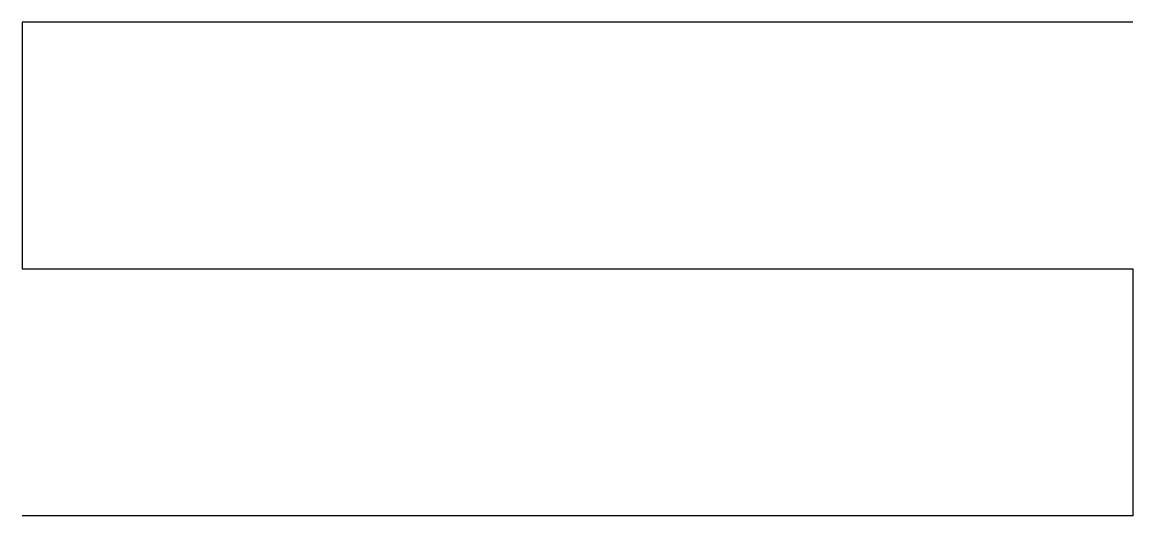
# Model space of a CAD drawing. Header units: millimetres. Extents: x 2686.4 to 2731.4, y 1525.9 to 1545.9.
import ezdxf

# ---------------------------------------------------------------- set-up
doc = ezdxf.new("R2010")
doc.units = ezdxf.units.MM

msp = doc.modelspace()

# ---------------------------------------------------------------- linework, layer by layer
for p, q in [((2731.402, 1545.936), (2686.402, 1545.936)), ((2686.402, 1545.936), (2686.402, 1535.936)), ((2686.402, 1535.936), (2731.402, 1535.936)), ((2731.402, 1535.936), (2731.402, 1525.936)), ((2731.402, 1525.936), (2686.402, 1525.936))]:
    msp.add_line(p, q)

doc.saveas('drawing.dxf')
